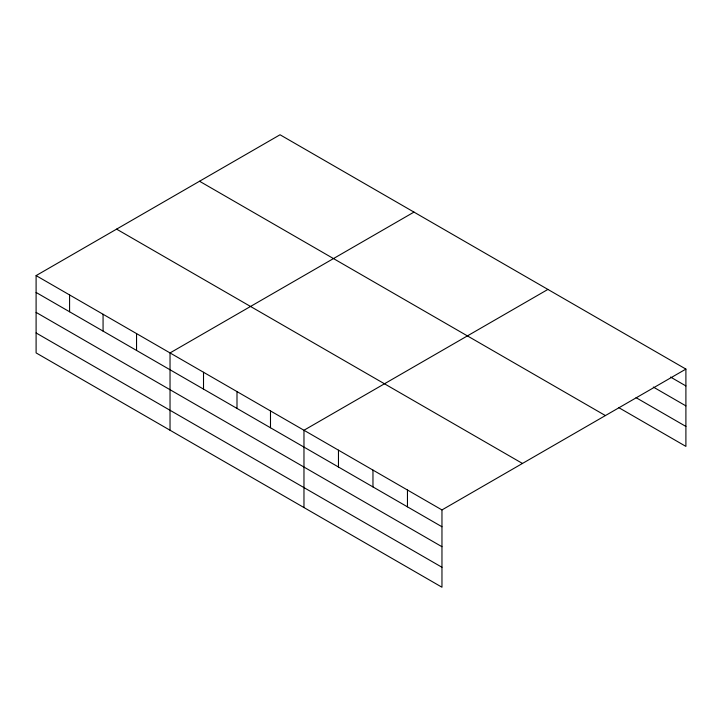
<?xml version="1.0" encoding="UTF-8"?>
<svg xmlns="http://www.w3.org/2000/svg" width="722" height="722" viewBox="0 0 722 722"><rect width="100%" height="100%" fill="white"/><g stroke="black" fill="none" stroke-linecap="round" stroke-linejoin="round"><path stroke-width="1.08" d="M441.963 546.716L441.963 509.931L36.1 275.605L36.1 352.905L441.963 587.23L441.963 546.716L36.1 312.391M618.817 407.659L685.9 446.395L685.9 369.095L280.037 134.77L36.1 275.605M413.977 212.097L170.031 352.932L170.031 430.231M547.908 289.423L303.971 430.258L303.971 507.557M441.963 509.931L685.9 369.095M670.567 377.074L685.9 385.927M653.32 387.064L685.9 405.881M636.073 397.669L685.9 426.44M199.543 181.249L605.397 415.565M116.603 229.136L522.457 463.452M36.1 292.446L441.963 526.762M36.1 332.95L441.963 567.275M407.461 490.012L407.461 506.844M372.967 470.094L372.967 486.926M338.465 450.176L338.465 467.008M270.488 410.926L270.488 427.758M236.997 391.595L236.997 408.426M203.514 372.263L203.514 389.095M136.548 333.6L136.548 350.432M103.066 314.269L103.066 331.1M69.583 294.937L69.583 311.769"/></g></svg>
